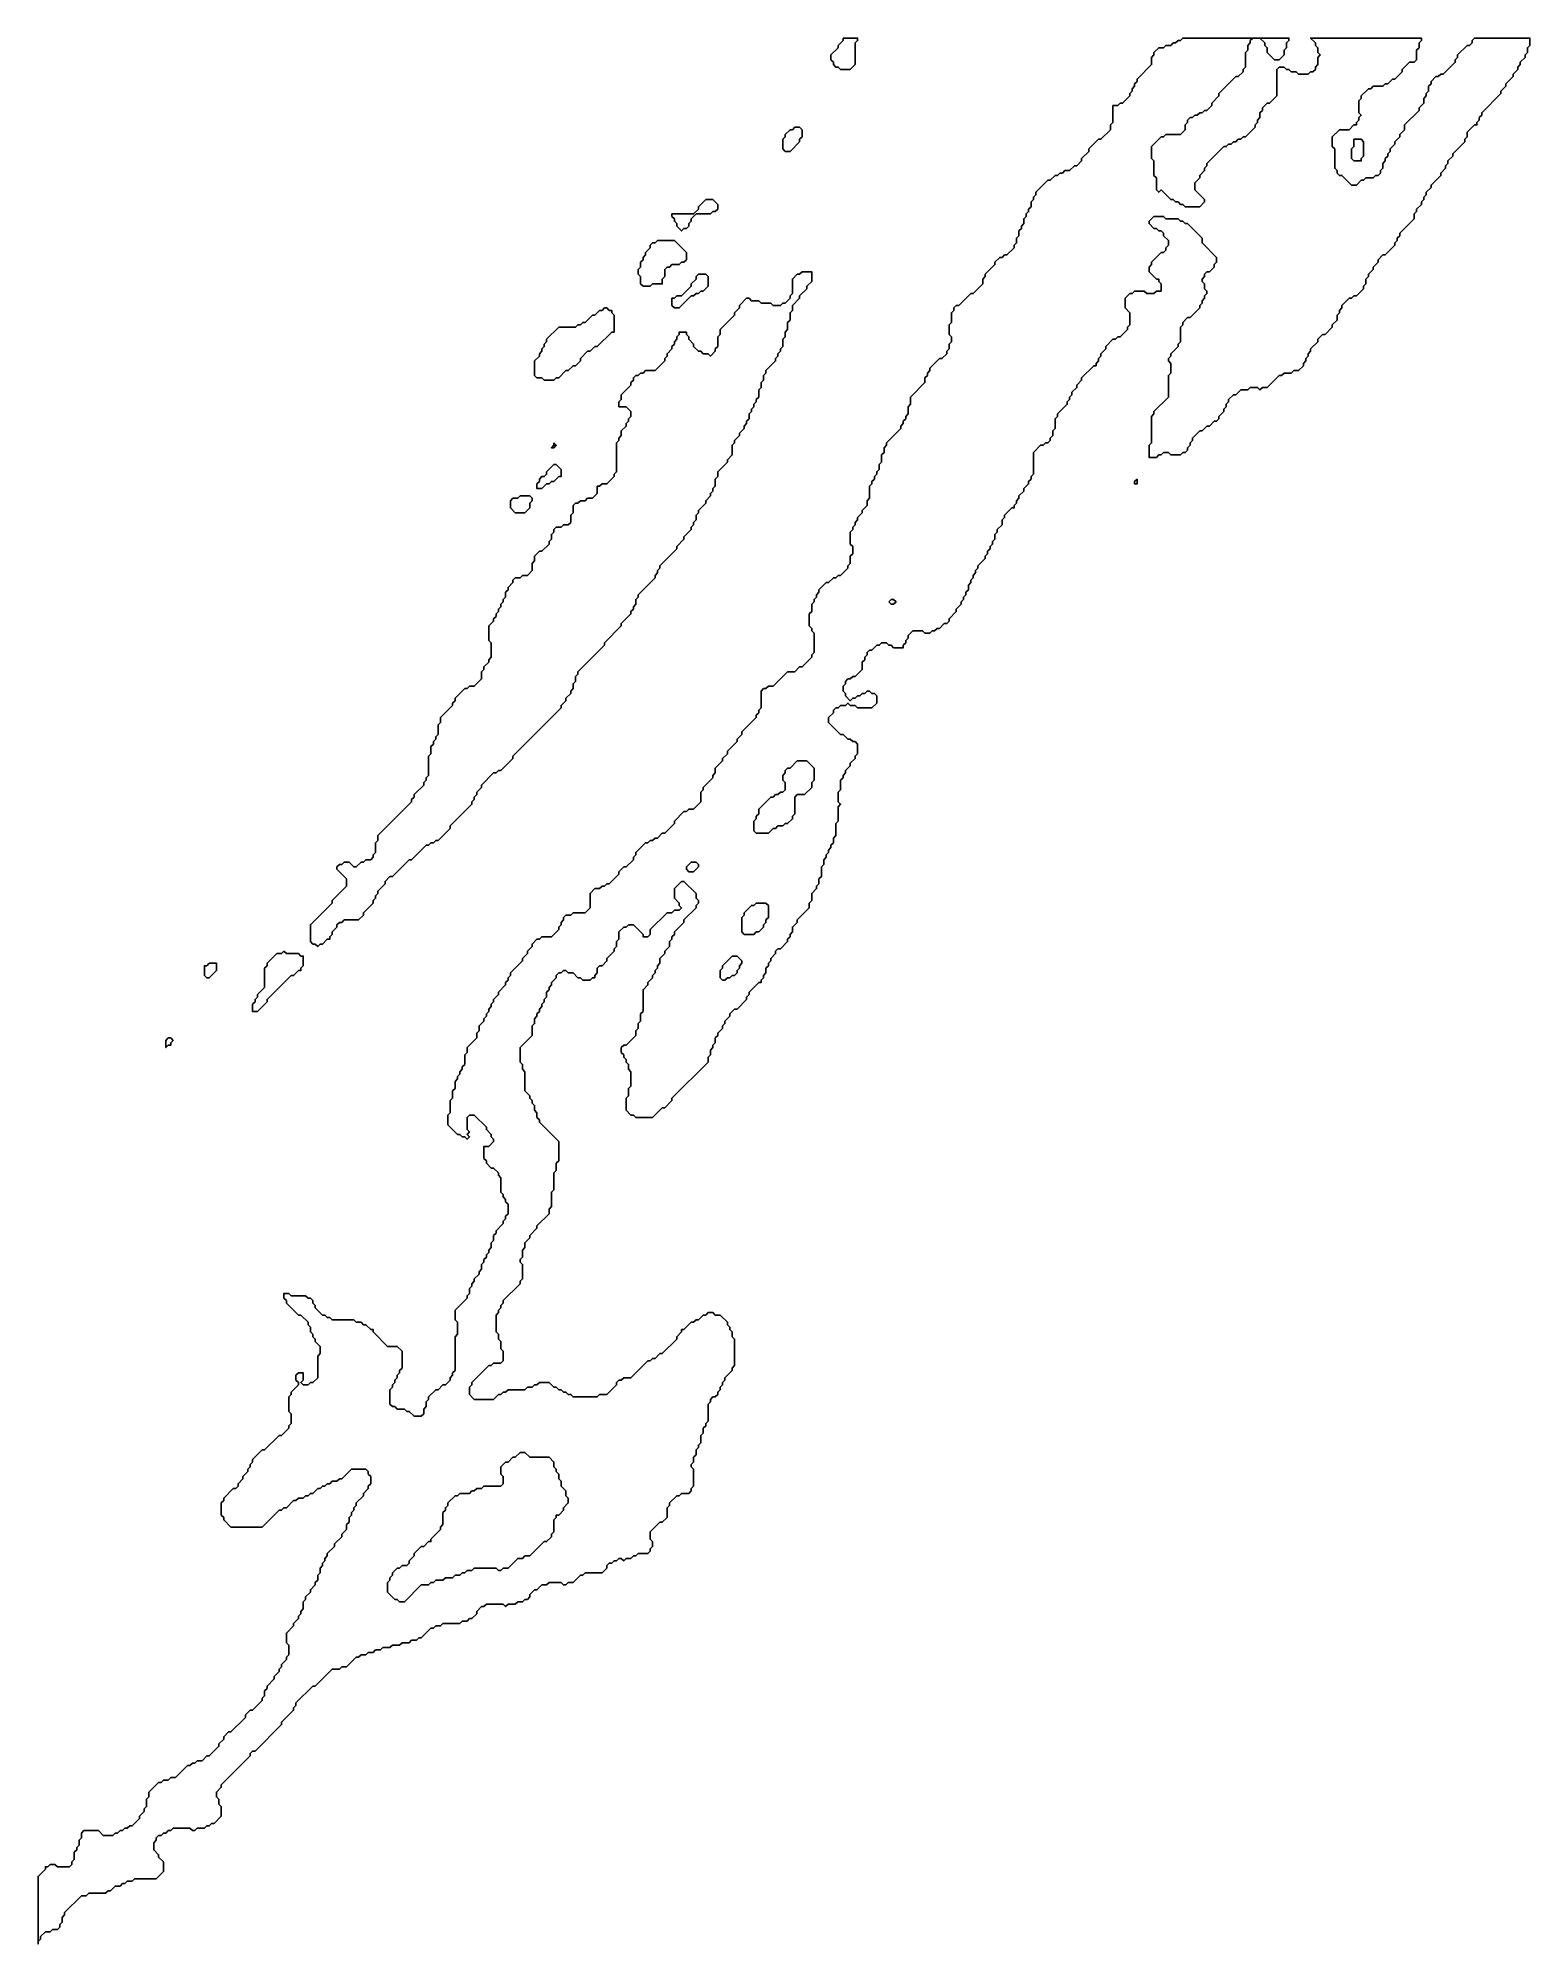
# Model space of a CAD drawing. Header units: millimetres. Extents: x 0 to 310, y 104 to 500.
import ezdxf

# ---------------------------------------------------------------- set-up
doc = ezdxf.new("R2010")
doc.units = ezdxf.units.MM

msp = doc.modelspace()

# ---------------------------------------------------------------- linework, layer by layer
for points in [[(237.5, 500), (237, 499.5), (236.5, 499.5), (236, 499), (235.5, 499), (235, 498.5), (234, 498.5), (233.5, 498), (232.5, 498), (231.5, 497), (231.5, 496.5), (231, 496), (231, 494.5), (228, 491.5), (228, 491), (227.5, 490.5), (227.5, 490), (227, 489.5), (227, 489), (226.5, 488.5), (226.5, 488), (225, 486.5), (224.5, 486.5), (224, 486), (223, 486), (223, 482.5), (222.5, 482), (222.5, 481), (220.5, 479), (220, 479), (218, 477), (218, 476.5), (216.5, 475), (216.5, 474.5), (215.5, 473.5), (215, 473.5), (214, 472.5), (213, 472.5), (212.5, 472), (212, 472), (211.5, 471.5), (211, 471.5), (210, 470.5), (209.5, 470.5), (207, 468), (207, 467.5), (206.5, 467), (206.5, 466.5), (206, 466), (206, 465), (205.5, 464.5), (205.5, 464), (205, 463.5), (205, 463), (204.5, 462.5), (204.5, 461.5), (204, 461), (204, 460.5), (203.5, 460), (203.5, 459), (203, 458.5), (203, 457.5), (202.5, 457), (202.5, 456.5), (201, 455), (200.5, 455), (200, 454.5), (199.5, 454.5), (198.5, 453.5), (198.5, 453), (196.5, 451), (196.5, 450.5), (196, 450), (196, 449), (194, 447), (193.5, 447), (191, 444.5), (190.5, 444.5), (190, 444), (190, 443.5), (189.5, 443), (189.5, 441), (189, 440.5), (189, 438.5), (189.5, 438), (189.5, 437), (189, 436.5), (189, 435.5), (188.5, 435), (188.5, 434.5), (187.5, 433.5), (187, 433.5), (185, 431.5), (185, 431), (184.5, 430.5), (184.5, 430), (184, 429.5), (184, 428.5), (181, 425.5), (181, 424), (180.5, 423.5), (180.5, 422), (180, 421.5), (180, 421), (179.5, 420.5), (179.5, 420), (179, 419.5), (179, 419), (176, 416), (176, 415.5), (175.5, 415), (175.5, 414), (175, 413.5), (175, 412), (174.5, 411.5), (174.5, 410.5), (174, 410), (174, 409.5), (173.5, 409), (173.5, 408.5), (173, 408), (173, 407.5), (172.5, 407), (172.5, 404.5), (172, 404), (172, 403), (171, 402), (171, 401.5), (170, 400.5), (170, 400), (169.5, 399.5), (169.5, 399), (169, 398.5), (169, 398), (168.5, 397.5), (168.5, 395), (169, 394.5), (169, 393), (168.5, 392.5), (168.5, 391), (168, 390.5), (168, 390), (166.5, 388.5), (166, 388.5), (165.5, 388), (165, 388), (164, 387), (163.5, 387), (162, 385.5), (162, 385), (161.5, 384.5), (161.5, 384), (161, 383.5), (161, 383), (160.5, 382.5), (160.5, 381), (160, 380.5), (160, 378), (160.5, 377.5), (160.5, 377), (161, 376.5), (161, 372.5), (160.5, 372), (160.5, 371.5), (158.5, 369.5), (158, 369.5), (157, 368.5), (155.5, 368.5), (152.5, 365.5), (151.5, 365.5), (151, 365), (150.5, 365), (150, 364.5), (150, 361), (149.5, 360.5), (149.5, 360), (149, 359.5), (149, 359), (146, 356), (146, 355.5), (145, 354.5), (145, 354), (143, 352), (143, 351.5), (142, 350.5), (142, 350), (140.5, 348.5), (140.5, 347.5), (140, 347), (140, 346.5), (138, 344.5), (138, 344), (137.5, 343.5), (137.5, 341.5), (136, 340), (135, 340), (134.5, 339.5), (134, 339.5), (132, 337.5), (132, 337), (130, 335), (129.5, 335), (128.5, 334), (128, 334), (127.5, 333.5), (127, 333.5), (126.5, 333), (126, 333), (124, 331), (124, 330.5), (123.5, 330), (123.5, 329.5), (122, 328), (121.5, 328), (120.5, 327), (120.5, 326.5), (118.5, 324.5), (118, 324.5), (117.5, 324), (117, 324), (116.5, 323.5), (115.5, 323.5), (114.5, 322.5), (114.5, 319.5), (113.5, 318.5), (111, 318.5), (110.5, 318), (109.5, 318), (109, 317.5), (109, 317), (108.5, 316.5), (108.5, 316), (108, 315.5), (108, 315), (106.5, 313.5), (104.5, 313.5), (104, 313), (103.5, 313), (102.5, 312), (102.5, 311.5), (101.5, 310.5), (101.5, 310), (100.5, 309), (100.5, 308.5), (98, 306), (98, 305.5), (97.5, 305), (97.5, 304.5), (97, 304), (97, 303.5), (95.5, 302), (95.5, 301.5), (94.5, 300.5), (94.5, 300), (94, 299.5), (94, 299), (93.5, 298.5), (93.5, 298), (93, 297.5), (93, 297), (92.5, 296.5), (92.5, 296), (91.5, 295), (91.5, 294), (91, 293.5), (91, 292.5), (89, 290.5), (89, 289.5), (88.5, 289), (88.5, 287), (88, 286.5), (88, 286), (87.5, 285.5), (87.5, 285), (87, 284.5), (87, 284), (86.5, 283.5), (86.5, 282), (86, 281.5), (86, 280), (85.5, 279.5), (85.5, 277), (85, 276.5), (85, 274.5), (87, 272.5), (87.5, 272.5), (88, 272), (88.5, 272), (89, 271.5), (89.5, 272), (89, 272.5), (89.5, 273), (89, 273.5), (89, 276), (89.5, 276.5), (90.5, 276.5), (93, 274), (93, 273.5), (94, 272.5), (94, 272), (94.5, 271.5), (94.5, 271), (93.5, 270), (92.5, 270), (92.5, 267.5), (93, 267), (93, 266.5), (94, 265.5), (94.5, 265.5), (95.5, 264.5), (95.5, 264), (96, 263.5), (96, 260.5), (96.5, 260), (96.5, 259.5), (97, 259), (97, 258.5), (97.5, 258), (97.5, 256), (97, 255.5), (97, 255), (96.5, 254.5), (96.5, 254), (95, 252.5), (95, 252), (94.5, 251.5), (94.5, 250.5), (94, 250), (94, 249), (93.5, 248.5), (93.5, 248), (93, 247.5), (93, 247), (92.5, 246.5), (92.5, 246), (92, 245.5), (92, 244.5), (91.5, 244), (91.5, 243.5), (90.5, 242.5), (90.5, 242), (90, 241.5), (90, 241), (89.5, 240.5), (89.5, 239.5), (89, 239), (89, 238.5), (86.5, 236), (86.5, 234), (87, 233.5), (87, 231), (86.5, 230.5), (86.5, 223.5), (86, 223), (86, 222.5), (85.5, 222), (85.5, 221.5), (84.5, 220.5), (84, 220.5), (83, 219.5), (82.5, 219.5), (81, 218), (81, 217.5), (80.5, 217), (80.5, 216), (80, 215.5), (80, 214.5), (79.5, 214), (78, 214), (77, 215), (76.5, 215), (76, 215.5), (74.5, 215.5), (74, 216), (73.5, 216), (73, 216.5), (73, 219.5), (73.5, 220), (73.5, 220.5), (74, 221), (74, 221.5), (74.5, 222), (74.5, 222.5), (75, 223), (75, 223.5), (75.5, 224), (75.5, 227.5), (74.5, 228.5), (72.5, 228.5), (69.5, 231.5), (69.5, 232), (69, 232), (68, 233), (67.5, 233), (67, 233.5), (66, 233.5), (65.5, 234), (61, 234), (60.5, 234.5), (60, 234.5), (59.5, 235), (59, 235), (57.5, 236.5), (57.5, 237), (57, 237.5), (57, 238), (56.5, 238.5), (56, 238.5), (55.5, 239), (52.5, 239), (52, 239.5), (51, 239.5), (51, 238.5), (51.5, 238), (51.5, 237.5), (54, 235), (54.5, 235), (56, 233.5), (56, 233), (56.5, 232.5), (56.5, 231.5), (57, 231), (57, 230.5), (57.5, 230), (57.5, 229.5), (58.5, 228.5), (58.5, 227), (58, 226.5), (58, 222), (57, 221), (56.5, 221), (56, 220.5), (55, 220.5), (54.5, 221), (55, 221.5), (55, 223), (54, 223), (53.5, 222.5), (53.5, 221.5), (54, 221), (54, 220.5), (52.5, 219), (52.5, 218.5), (52, 218), (52, 215), (52.5, 214.5), (52.5, 212.5), (52, 212), (52, 211.5), (50.5, 210), (50, 210), (47, 207), (46.5, 207), (44.5, 205), (44.5, 204.5), (44, 204), (44, 203.5), (43.5, 203), (43.5, 202.5), (42.5, 201.5), (42.5, 201), (41.5, 200), (41.5, 199.5), (41, 199), (40.5, 199), (38.5, 197), (38.5, 196.5), (38, 196), (38, 193.5), (38.5, 193), (38.5, 192.5), (40, 191), (46.5, 191), (50, 194.5), (50.5, 194.5), (51, 195), (51.5, 195), (53, 196.5), (53.5, 196.5), (54, 197), (55, 197), (55.5, 197.5), (56, 197.5), (56.5, 198), (57, 198), (58, 199), (58.5, 199), (59, 199.5), (59.5, 199.5), (60, 200), (60.5, 200), (61, 200.5), (62, 200.5), (62.5, 201), (63, 201), (65, 203), (68, 203), (68.5, 202.5), (68.5, 202), (69, 201.5), (69, 200), (68.5, 199.5), (68.5, 199), (67.5, 198), (67.5, 197.5), (66, 196), (66, 195.5), (65.5, 195), (65.5, 194.5), (65, 194), (65, 193.5), (64.5, 193), (64.5, 192), (64, 191.5), (64, 190.5), (63, 189.5), (63, 189), (61.5, 187.5), (61.5, 187), (60, 185.5), (60, 185), (59.5, 184.5), (59.5, 184), (59, 183.5), (59, 183), (58.5, 182.5), (58.5, 181.5), (58, 181), (58, 180), (57.5, 179.5), (57.5, 179), (56.5, 178), (56.5, 177.5), (55.5, 176.5), (55.5, 176), (55, 175.5), (55, 174), (54.5, 173.5), (54.5, 173), (54, 172.5), (54, 172), (53, 171), (53, 170.5), (51.5, 169), (51.5, 167), (52, 166.5), (52, 164.5), (51.5, 164), (51.5, 163.5), (50.5, 162.5), (50.5, 162), (50, 161.5), (50, 161), (49, 160), (49, 159.5), (47.5, 158), (47.5, 157.5), (47, 157), (47, 156), (46.5, 155.5), (46.5, 155), (44.5, 153), (44, 153), (43, 152), (43, 151.5), (40, 148.5), (39.5, 148.5), (38.5, 147.5), (38.5, 147), (37.5, 146), (37.5, 145.5), (35.5, 143.5), (35, 143.5), (34, 142.5), (33, 142.5), (32.5, 142), (32, 142), (31.5, 141.5), (31, 141.5), (28.5, 139), (27.5, 139), (27, 138.5), (26, 138.5), (25.5, 138), (25, 138), (23, 136), (23, 135), (22.5, 134.5), (22.5, 133), (22, 132.5), (22, 132), (21, 131), (21, 130.5), (19.5, 129), (19, 129), (18.5, 128.5), (18, 128.5), (17.5, 128), (17, 128), (16.5, 127.5), (16, 127.5), (15.5, 127), (13.5, 127), (12.5, 128), (9.5, 128), (9, 127.5), (9, 126.5), (8.5, 126), (8.5, 125), (8, 124.5), (8, 124), (7.5, 123.5), (7.5, 122), (7, 121.5), (7, 121), (6.5, 120.5), (4, 120.5), (3.5, 121), (2.5, 121), (2, 120.5), (1.5, 120.5), (1.5, 120), (0, 118.5), (0, 104.5), (0, 105), (0.5, 105.5), (0.5, 106), (1.5, 107), (2.5, 107), (3, 107.5), (4, 107.5), (4.5, 108), (4.5, 108.5), (5, 109), (5, 110), (5.5, 110.5), (5.5, 111), (9, 114.5), (10, 114.5), (10.5, 115), (14, 115), (14.5, 115.5), (15, 115.5), (16, 116.5), (17, 116.5), (17.5, 117), (18, 117), (18.5, 117.5), (19.5, 117.5), (20, 118), (24.5, 118), (26, 119.5), (26, 121.5), (25, 122.5), (25, 123), (24, 124), (24, 125.5), (24.5, 126), (24.5, 126.5), (25, 127), (25.5, 127), (26, 127.5), (26.5, 127.5), (27, 128), (27.5, 128), (28, 128.5), (31.5, 128.5), (32, 128), (32.5, 128), (33, 128.5), (34.5, 128.5), (35, 129), (35.5, 129), (36, 129.5), (36.5, 129.5), (38, 131), (38, 133), (37.5, 133.5), (37.5, 134.5), (37, 135), (37, 136), (38, 137), (38, 137.5), (44, 143.5), (44, 144), (44.5, 144.5), (45, 144.5), (50.5, 150), (50.5, 150.5), (53, 153), (53, 153.5), (53.5, 154), (53.5, 154.5), (57, 158), (57.5, 158), (61, 161.5), (62.5, 161.5), (63, 162), (64, 162), (66, 164), (66.5, 164), (67, 164.5), (68, 164.5), (68.5, 165), (69.5, 165), (70, 165.5), (71, 165.5), (71.5, 166), (73, 166), (73.5, 166.5), (75, 166.5), (75.5, 167), (77, 167), (77.5, 167.5), (78.5, 167.5), (79, 168), (79.5, 168), (81.5, 170), (82, 170), (82.5, 170.5), (83.5, 170.5), (84, 171), (87.5, 171), (88, 171.5), (89, 171.5), (89.5, 172), (90, 172), (91, 173), (91, 173.5), (92, 174.5), (92.5, 174.5), (93, 175), (96.5, 175), (97, 174.5), (97.5, 175), (99, 175), (99.5, 175.5), (100.5, 175.5), (101, 176), (101.5, 176), (102, 176.5), (102, 177), (103, 178), (103.5, 178), (104.5, 179), (105.5, 179), (106, 179.5), (108.5, 179.5), (109, 179), (109.5, 179), (110, 179.5), (111, 179.5), (112.5, 181), (113, 181), (113.5, 181.5), (117, 181.5), (118, 182.5), (118, 183), (118.5, 183.5), (119, 183.5), (119.5, 184), (120, 184), (120.5, 184.5), (121, 184.5), (121.5, 184), (122, 184.5), (123, 184.5), (123.5, 185), (124, 185), (124.5, 185.5), (126.5, 185.5), (127, 186), (127, 186.5), (127.5, 187), (127.5, 188), (127, 188.5), (127, 190), (129, 192), (129.5, 192), (130.5, 193), (130.5, 195), (131, 195.5), (131, 196), (132.5, 197.5), (133, 197.5), (133.5, 198), (135, 198), (135.5, 198.5), (135.5, 199), (136, 199.5), (136, 203), (135.5, 203.5), (135.5, 204), (136, 204.5), (136, 205.5), (136.5, 206), (136.5, 207), (137, 207.5), (137, 208), (137.5, 208.5), (137.5, 210), (138, 210.5), (138, 211.5), (138.5, 212), (138.5, 212.5), (139, 213), (139, 216.5), (139.5, 217), (139.5, 217.5), (140, 218), (140.5, 218), (141, 218.5), (141, 219), (141.5, 219.5), (141.5, 220), (142, 220.5), (142, 221), (142.5, 221.5), (142.5, 222), (144, 223.5), (144, 224), (144.5, 224.5), (144.5, 230), (144, 230.5), (144, 231.5), (143.5, 232), (143.5, 232.5), (143, 233), (143, 233.5), (141.5, 235), (140.5, 235), (140, 235.5), (139, 235.5), (138.5, 235), (138, 235), (137, 234), (136.5, 234), (136, 233.5), (135.5, 233.5), (134, 232), (133.5, 232), (133.5, 231.5), (132.5, 230.5), (132.5, 230), (129.5, 227), (129, 227), (128, 226), (127.5, 226), (127, 225.5), (126.5, 225.5), (123, 222), (121.5, 222), (121, 221.5), (120.5, 221.5), (120, 221), (120, 220.5), (118, 218.5), (116.5, 218.5), (116, 218), (111, 218), (110.5, 218.5), (110, 218.5), (109.5, 219), (109, 219), (108.5, 219.5), (108, 219.5), (107.5, 220), (107, 220), (106, 221), (104, 221), (103.5, 220.5), (103, 220.5), (102.5, 220), (101.5, 220), (101, 219.5), (97.5, 219.5), (97, 219), (96.5, 219), (96, 218.5), (95.5, 218.5), (94.5, 217.5), (90.5, 217.5), (89.5, 218.5), (89.5, 220), (90, 220.5), (90, 221), (93.5, 224.5), (94, 224.5), (94.5, 225), (96, 225), (96.5, 225.5), (96.5, 227.5), (96, 228), (96, 229.5), (95.5, 230), (95.5, 231), (95, 231.5), (95, 235), (95.5, 235.5), (95.5, 236), (96, 236.5), (96, 237), (96.5, 237.5), (96.5, 238), (100, 241.5), (100, 242), (100.5, 242.5), (100.5, 245.5), (100, 246), (100, 246.5), (100.5, 247), (100.5, 248.5), (101, 249), (101, 250), (102, 251), (102, 251.5), (103.5, 253), (103.5, 253.5), (106, 256), (106, 257), (106.5, 257.5), (106.5, 260.5), (107, 261), (107, 264.5), (107.5, 265), (107.5, 266.5), (108, 267), (108, 271), (104, 275), (104, 275.5), (103.5, 276), (103.5, 277), (103, 277.5), (103, 278.5), (102.5, 279), (102.5, 279.5), (102, 280), (102, 280.5), (101, 281.5), (101, 285.5), (100.5, 286), (100.5, 287), (100, 287.5), (100, 290.5), (102.5, 293), (102.5, 295), (103, 295.5), (103, 296.5), (103.5, 297), (103.5, 297.5), (104, 298), (104, 298.5), (104.5, 299), (104.5, 299.5), (105, 300), (105, 300.5), (105.5, 301), (105.5, 302), (106, 302.5), (106, 303), (106.5, 303.5), (106.5, 304), (107.5, 305), (107.5, 305.5), (108, 306), (108.5, 306), (109, 306.5), (109.5, 306.5), (110, 306), (111, 306), (112, 305), (112.5, 305), (113, 304.5), (114.5, 304.5), (115, 305), (115.5, 305), (115.5, 305.5), (116, 306), (116, 307), (116.5, 307.5), (117, 307.5), (118, 308.5), (118, 309), (119.5, 310.5), (119.5, 311), (120, 311.5), (120, 312.5), (120.5, 313), (120.5, 314.5), (121.5, 315.5), (122, 315.5), (122.5, 316), (123.5, 316), (125.5, 314), (125.5, 313.5), (126.5, 313.5), (127, 314), (127, 315), (130.5, 318.5), (131.5, 318.5), (132, 319), (133, 319), (133.5, 319.5), (133, 320), (133, 320.5), (132, 321.5), (132, 323.5), (133.5, 325), (134, 325), (136.5, 322.5), (136.5, 321.5), (137, 321), (137, 320.5), (136.5, 320), (136.5, 319.5), (134, 317), (134, 316.5), (132, 314.5), (132, 314), (131.5, 313.5), (131.5, 313), (131, 312.5), (131, 311.5), (130, 310.5), (130, 310), (129, 309), (129, 308), (128.5, 307.5), (128.5, 307), (128, 306.5), (128, 306), (127.5, 305.5), (127.5, 305), (126.5, 304), (126.5, 303.5), (125.5, 302.5), (125.5, 298), (125, 297.5), (125, 296), (124.5, 295.5), (124.5, 294.5), (124, 294), (124, 293), (122, 291), (121.5, 291), (121, 290.5), (121, 289.5), (121.5, 289), (121.5, 288.5), (122, 288), (122, 287.5), (122.5, 287), (122.5, 286), (123, 285.5), (123, 282.5), (122.5, 282), (122.5, 280.5), (122, 280), (122, 277.5), (123, 276.5), (123.5, 276.5), (124, 276), (127.5, 276), (129.5, 278), (130, 278), (131.5, 279.5), (131.5, 280), (139, 287.5), (139, 288.5), (139.5, 289), (139.5, 290), (140, 290.5), (140, 291), (140.5, 291.5), (140.5, 292.5), (141, 293), (141, 293.5), (142, 294.5), (142, 295), (142.5, 295.5), (142.5, 296), (143.5, 297), (143.5, 297.5), (144.5, 298.5), (145, 298.5), (147, 300.5), (147, 301), (147.5, 301.5), (147.5, 302), (149.5, 304), (150, 304), (150, 304.5), (150.5, 305), (150.5, 305.5), (151, 306), (151, 307), (151.5, 307.5), (151.5, 308), (152, 308.5), (152, 309), (153, 310), (153, 310.5), (153.5, 311), (154, 311), (155.5, 312.5), (155.5, 313), (156, 313.5), (156, 314), (156.5, 314.5), (156.5, 315.5), (157.5, 316.5), (157.5, 317), (160, 319.5), (160, 320.5), (160.5, 321), (160.5, 322.5), (161.5, 323.5), (161.5, 324), (162, 324.5), (162, 325.5), (162.5, 326), (162.5, 328), (163, 328.5), (163, 329.5), (163.5, 330), (163.5, 330.5), (164, 331), (164, 331.5), (164.5, 332), (164.5, 332.5), (165, 333), (165, 334), (165.5, 334.5), (165.5, 337), (166, 337.5), (166, 340.5), (166.5, 341), (166, 341.5), (166, 343.5), (166.5, 344), (166.5, 346), (167, 346.5), (167, 347), (167.5, 347.5), (167.5, 348), (168.5, 349), (168.5, 349.5), (169.5, 350.5), (169.5, 351), (170, 351.5), (170, 353.5), (169.5, 354), (169, 354), (168.5, 354.5), (168, 354.5), (167, 355.5), (166.5, 355.5), (164, 358), (164, 359), (165, 360), (165, 360.5), (165.5, 361), (166, 361), (166.5, 361.5), (167.5, 361.5), (168, 362), (168.5, 361.5), (169.5, 361.5), (170, 361), (173, 361), (174, 362), (174, 363.5), (173.5, 364), (173, 364), (172.5, 364.5), (172, 364.5), (171.5, 364), (171, 364), (170.5, 363.5), (170, 363.5), (169.5, 363), (169, 363), (168.5, 362.5), (167.5, 363.5), (167.5, 364), (167, 364.5), (167, 365.5), (167.5, 366), (167.5, 366.5), (168, 367), (168.5, 367), (169, 367.5), (169.5, 367.5), (171, 369), (171, 370.5), (171.5, 371), (171.5, 371.5), (172, 372), (172, 372.5), (172.5, 373), (173, 373), (174, 374), (174.5, 374), (175, 374.5), (176, 374.5), (176.5, 374), (177, 374), (177.5, 373.5), (179.5, 373.5), (179.5, 374), (180, 374.5), (180, 375), (180.5, 375.5), (180.5, 376), (181.5, 377), (183.5, 377), (184, 376.5), (185, 376.5), (185.5, 377), (186, 377), (186.5, 377.5), (187, 377.5), (188, 378.5), (188.5, 378.5), (189, 379), (189, 379.5), (190.5, 381), (190.5, 381.5), (191.5, 382.5), (191.5, 383), (192, 383.5), (192, 384), (192.5, 384.5), (192.5, 385), (193, 385.5), (193, 386.5), (193.5, 387), (193.5, 387.5), (194, 388), (194, 388.5), (194.5, 389), (194.5, 389.5), (195, 390), (195, 390.5), (196.5, 392), (196.5, 392.5), (197, 393), (197, 393.5), (197.5, 394), (197.5, 394.5), (198, 395), (198, 395.5), (198.5, 396), (198.5, 397), (199, 397.5), (199, 398), (200, 399), (200, 400), (200.5, 400.5), (200.5, 401), (202, 402.5), (202.5, 402.5), (202.5, 403), (203, 403.5), (203, 404), (203.5, 404.5), (203.5, 405), (204.5, 406), (204.5, 406.5), (205.5, 407.5), (205.5, 408), (206, 408.5), (206, 409), (206.5, 409.5), (206.5, 414), (208, 415.5), (208.5, 415.5), (209, 416), (209.5, 416), (210, 416.5), (210, 417), (210.5, 417.5), (210.5, 418.5), (211, 419), (211, 421), (211.5, 421.5), (211.5, 422), (213.5, 424), (213.5, 424.5), (214, 425), (214, 425.5), (214.5, 426), (214.5, 426.5), (215.5, 427.5), (215.5, 428), (216.5, 429), (216.5, 429.5), (219, 432), (219.5, 432), (219.5, 432.5), (220, 433), (220, 433.5), (220.5, 434), (220.5, 434.5), (221.5, 435.5), (221.5, 436), (223, 437.5), (223.5, 437.5), (224, 438), (224.5, 438), (226, 439.5), (226, 440), (226.5, 440.5), (226.5, 443), (225.5, 444), (225.5, 446), (226.5, 447), (227, 447), (227.5, 447.5), (229.5, 447.5), (230, 447), (231.5, 447), (232, 447.5), (233, 447.5), (233, 449), (232.5, 449.5), (232.5, 450), (232, 450), (230.5, 451.5), (230.5, 452.5), (231, 453), (231, 453.5), (233, 455.5), (233.5, 455.5), (234, 456), (234, 456.5), (234.5, 457), (234.5, 458), (233.5, 459), (233.5, 459.5), (233, 460), (232.5, 460), (232, 460.5), (231.5, 460.5), (230.5, 461.5), (230.5, 462), (231.5, 463), (233.5, 463), (234, 462.5), (236.5, 462.5), (237, 462), (237.5, 462), (238, 461.5), (238.5, 461.5), (241.5, 458.5), (241.5, 457.5), (244.5, 454.5), (244.5, 453.5), (244, 453), (244, 452.5), (243, 451.5), (242.5, 451.5), (242, 451), (242, 450.5), (241.5, 450), (241.5, 449.5), (242, 449), (242, 448), (242.5, 447.5), (242.5, 447), (242, 446.5), (242, 446), (241.5, 445.5), (241.5, 445), (241, 444.5), (241, 444), (239, 442), (238.5, 442), (237.5, 441), (237.5, 440.5), (237, 440), (237, 437), (236.5, 436.5), (236.5, 436), (235, 434.5), (235, 434), (234.5, 433.5), (234.5, 433), (235, 432.5), (235, 430.5), (234.5, 430), (234.5, 425.5), (231.5, 422.5), (231.5, 422), (231, 421.5), (231, 416), (230.5, 415.5), (230.5, 413), (232, 413), (232.5, 413.5), (233, 413.5), (233.5, 414), (234.5, 414), (235, 413.5), (237, 413.5), (237.5, 414), (238, 414), (238.5, 414.5), (238.5, 415), (239, 415.5), (239, 416), (239.5, 416.5), (239.5, 417), (241, 418.5), (241.5, 418.5), (242.5, 419.5), (243, 419.5), (244, 420.5), (244.5, 420.5), (245, 421), (245, 421.5), (246, 422.5), (246, 423), (246.5, 423.5), (246.5, 424), (247, 424.5), (247, 425), (248, 426), (248.5, 426), (249.5, 427), (251, 427), (251.5, 427.5), (253, 427.5), (253.5, 427), (254, 427.5), (255, 427.5), (257.5, 430), (258, 430), (258.5, 430.5), (260, 430.5), (260.5, 431), (261.5, 431), (262.5, 432), (262.5, 432.5), (263, 433), (263, 433.5), (263.5, 434), (263.5, 434.5), (264, 435), (264, 435.5), (265.5, 437), (265.5, 437.5), (266.5, 438.5), (267, 438.5), (268.5, 440), (268.5, 440.5), (269.5, 441.5), (269.5, 442.5), (270, 443), (270, 443.5), (270.5, 444), (270.5, 444.5), (272, 446), (272.5, 446), (273, 446.5), (273.5, 446.5), (275, 448), (275, 448.5), (275.5, 449), (275.5, 450), (276, 450.5), (276, 451), (277, 452), (277, 452.5), (278, 453.5), (278, 454), (279, 455), (279.5, 455), (281.5, 457), (281.5, 457.5), (282, 458), (282, 458.5), (282.5, 459), (282.5, 459.5), (285.5, 462.5), (285.5, 463.5), (286, 464), (286, 464.5), (287, 465.5), (287, 466), (287.5, 466.5), (287.5, 467), (288, 467.5), (288, 468), (289, 469), (289, 469.5), (291, 471.5), (291, 472), (292, 473), (292, 473.5), (292.5, 474), (292.5, 474.5), (293.5, 475.5), (293.5, 476), (296, 478.5), (296, 479), (296.5, 479.5), (296.5, 480.5), (298, 482), (298.5, 482), (298.5, 482.5), (299, 483), (299, 483.5), (299.5, 484), (299.5, 484.5), (303.5, 488.5), (303.5, 489), (304.5, 490), (304.5, 490.5), (306, 492), (306, 492.5), (307, 493.5), (307, 494), (307.5, 494.5), (307.5, 495), (308.5, 496), (308.5, 496.5), (309, 497), (309, 498), (309.5, 498.5), (309.5, 500), (298, 500), (297.5, 499.5), (297.5, 499), (297, 498.5), (296.5, 498.5), (294.5, 496.5), (294.5, 496), (294, 495.5), (294, 495), (291.5, 492.5), (291, 492.5), (290.5, 492), (290, 492), (289, 491), (289, 490.5), (288.5, 490), (288.5, 489), (288, 488.5), (288, 488), (287.5, 487.5), (287.5, 486.5), (286.5, 485.5), (286.5, 485), (283.5, 482), (283.5, 481), (282.5, 480), (282.5, 479.5), (281.5, 478.5), (281.5, 478), (280.5, 477), (280.5, 476.5), (280, 476), (280, 475.5), (279.5, 475), (279.5, 474.5), (279, 474), (279, 473), (278.5, 472.5), (278.5, 472), (278, 471.5), (277.5, 471.5), (277, 471), (275.5, 471), (275, 470.5), (274.5, 470.5), (273.5, 469.5), (272.5, 469.5), (270.5, 471.5), (270, 471.5), (269.5, 472), (269.5, 472.5), (269, 473), (269, 477), (268.5, 477.5), (268.5, 479.5), (270, 481), (272, 481), (273, 482), (273.5, 482), (273.5, 482.5), (274, 483), (274, 483.5), (274.5, 484), (274, 484.5), (274, 487), (274.5, 487.5), (274.5, 488), (276, 489.5), (276.5, 489.5), (277, 490), (279, 490), (279.5, 490.5), (280, 490.5), (281, 491.5), (281.5, 491.5), (283, 493), (283, 493.5), (284.5, 495), (285.5, 495), (286, 495.5), (286, 497.5), (286.5, 498), (286.5, 499), (287, 499.5), (287, 500), (264, 500), (265, 499), (265, 498.5), (265.5, 498), (265.5, 497), (266, 496.5), (265.5, 496), (265.5, 494.5), (265, 494), (265, 493.5), (264.5, 493), (264, 493), (263.5, 492.5), (261.5, 492.5), (261, 493), (260, 493), (259.5, 493.5), (259, 493.5), (258.5, 494), (257.5, 494), (257, 493.5), (257, 488), (255.5, 486.5), (255, 486.5), (254, 485.5), (254, 485), (253.5, 484.5), (253.5, 483.5), (253, 483), (253, 482.5), (252.5, 482), (252.5, 481.5), (250.5, 479.5), (250, 479.5), (249.5, 479), (249, 479), (248.5, 478.5), (248, 478.5), (247.5, 478), (247, 478), (246.5, 477.5), (246, 477.5), (242.5, 474), (242.5, 473.5), (242, 473), (242, 472.5), (241, 471.5), (241, 471), (240, 470), (240, 468.5), (242, 466.5), (242, 466), (241, 465), (238, 465), (237.5, 465.5), (237, 465.5), (236.5, 466), (236, 466), (235.5, 466.5), (235, 466.5), (233, 468.5), (232.5, 468), (232, 468.5), (232, 471), (231.5, 471.5), (231.5, 474.5), (231, 475), (231, 477.5), (233, 479.5), (233.5, 479.5), (234, 480), (237, 480), (238, 481), (238, 482), (238.5, 482.5), (238.5, 483), (239, 483.5), (239.5, 483.5), (240, 484), (240.5, 484), (241, 484.5), (241.5, 484.5), (242, 485), (242.5, 485), (243.5, 486), (243.5, 486.5), (245, 488), (245, 488.5), (248.5, 492), (249, 492), (250, 493), (250, 493.5), (250.5, 494), (250.5, 497), (251, 497.5), (251, 498.5), (251.5, 499), (251.5, 499.5), (252, 500), (253.5, 500), (254.5, 499), (254.5, 498.5), (255, 498), (255, 497), (256.5, 495.5), (257.5, 495.5), (258.5, 496.5), (258.5, 497.5), (259, 498), (259, 499), (259.5, 499.5), (259.5, 500)], [(167, 500), (167, 499.5), (166, 498.5), (166, 498), (164.5, 496.5), (164.5, 495.5), (165, 495), (165, 494.5), (165.5, 494), (166, 494), (166.5, 493.5), (168.5, 493.5), (169.5, 494.5), (169.5, 499), (170, 499.5), (170, 500)], [(157, 481.5), (156.5, 481), (156, 481), (155, 480), (155, 479.5), (154.5, 479), (154.5, 477), (155, 476.5), (156, 476.5), (158, 478.5), (158, 479), (158.5, 479.5), (158.5, 481), (158, 481.5)], [(273, 479), (273, 477.5), (272.5, 477), (272.5, 475), (273, 474.5), (274.5, 474.5), (274.5, 475), (275, 475.5), (275, 478.5), (274.5, 479)], [(138.5, 466.5), (137, 465), (137, 464.5), (136, 463.5), (131.5, 463.5), (131.5, 463), (132, 462.5), (132, 462), (132.5, 461.5), (132.5, 461), (133.5, 460), (134, 460.5), (134.5, 460.5), (135, 461), (135, 461.5), (135.5, 462), (135.5, 462.5), (136.5, 463.5), (139.5, 463.5), (140, 464), (140.5, 464), (141, 464.5), (141, 465.5), (140, 466.5)], [(128.5, 458), (128, 457.5), (127.5, 457.5), (127, 457), (127, 456.5), (126, 455.5), (126, 455), (125.5, 454.5), (125.5, 454), (125, 453.5), (125, 452.5), (124.5, 452), (124.5, 451), (125, 450.5), (125, 449), (125.5, 448.5), (127, 448.5), (127.5, 449), (129.5, 449), (129.5, 450), (130, 450.5), (130, 452), (130.5, 452.5), (131, 452.5), (131.5, 453), (133, 453), (133.5, 453.5), (134, 453.5), (134.5, 454), (134.5, 455.5), (132, 458)], [(158.5, 451.5), (158, 451), (157.5, 451), (156.5, 450), (156.5, 447), (156, 446.5), (156, 446), (155, 445), (154.5, 445), (154, 444.5), (152.5, 444.5), (152, 445), (150, 445), (149.5, 445.5), (148, 445.5), (147.5, 446), (147, 446), (145.5, 444.5), (145.5, 444), (144.5, 443), (144.5, 442.5), (141.5, 439.5), (141.5, 438.5), (141, 438), (141, 436), (140.5, 435.5), (140.5, 435), (139.5, 434), (139, 434.5), (138, 434.5), (137.5, 435), (137, 435), (136, 436), (136, 436.5), (135, 437.5), (135, 438), (134.5, 438.5), (134.5, 439), (133, 439), (133, 438.5), (132.5, 438), (132.5, 437.5), (132, 437), (132, 436.5), (131.5, 436), (131.5, 435.5), (130.5, 434.5), (130.5, 434), (130, 433.5), (130, 433), (128, 431), (126, 431), (125.5, 430.5), (125, 430.5), (124.5, 430), (124, 430), (123.5, 429.5), (123.5, 429), (123, 428.5), (123, 428), (121, 426), (121, 425), (120.5, 424.5), (120.5, 423.5), (122, 423.5), (123, 422.5), (123, 421.5), (122.5, 421), (122.5, 420.5), (122, 420), (122, 419.5), (121, 418.5), (121, 417.5), (120.5, 417), (120.5, 416.5), (120, 416), (120, 410), (119.5, 409.5), (119.5, 409), (118, 407.5), (117, 407.5), (116.5, 407), (116, 407), (116, 405.5), (115, 404.5), (114, 404.5), (113.5, 404), (112.5, 404), (112, 403.5), (111.5, 403.5), (111, 403), (111, 401.5), (110.5, 401), (110.5, 399.5), (110, 399), (109, 399), (108.5, 398.5), (107.5, 398.5), (107, 398), (107, 397.5), (106.5, 397), (106.5, 396), (106, 395.5), (106, 395), (104.5, 393.5), (104, 393.5), (103, 392.5), (103, 391.5), (102.5, 391), (102.5, 389.5), (101.5, 388.5), (100.5, 388.5), (100, 388), (99, 388), (98.5, 387.5), (98.5, 387), (97.5, 386), (97.5, 385.5), (97, 385), (97, 384), (96.5, 383.5), (96.5, 383), (96, 382.5), (96, 382), (95.5, 381.5), (95.5, 381), (95, 380.5), (95, 380), (94.5, 379.5), (94.5, 379), (93.5, 378), (93.5, 375), (94, 374.5), (94, 371.5), (93.5, 371), (93.5, 370.5), (92.5, 369.5), (92.5, 369), (92, 368.5), (92, 367), (90.5, 365.5), (89.5, 365.5), (89, 365), (88.5, 365), (86.5, 363), (86.5, 362.5), (86, 362), (86, 361.5), (83.5, 359), (83.5, 358), (83, 357.5), (83, 355.5), (82.5, 355), (82.5, 354.5), (82, 354), (82, 353.5), (81.5, 353), (81.5, 351.5), (81, 351), (81, 347), (80.5, 346.5), (80.5, 346), (80, 345.5), (80, 345), (78, 343), (78, 342.5), (77.5, 342), (77.5, 341.5), (70.5, 334.5), (70.5, 333.5), (70, 333), (70, 331), (69.5, 330.5), (69.5, 330), (69, 329.5), (68, 329.5), (67.5, 329), (67, 329), (66, 328), (65.5, 328), (64.5, 329), (63.5, 329), (63, 328.5), (62.5, 328.5), (62, 328), (62, 327.5), (64, 325.5), (64, 324), (61, 321), (61, 320.5), (56.5, 316), (56.5, 312.5), (57, 312), (57.5, 312), (58, 311.5), (58.5, 312), (59, 312), (60, 313), (60.5, 313), (60.5, 313.5), (61, 314), (61, 314.5), (62, 315.5), (62, 316), (62.5, 316.5), (63, 316.5), (63.5, 317), (66.5, 317), (67.5, 318), (67.5, 318.5), (69.5, 320.5), (69.5, 321), (70, 321.5), (70, 322), (70.5, 322.5), (70.5, 323), (72, 324.5), (72, 325), (73, 326), (73.5, 326), (77, 329.5), (77.5, 329.5), (80.5, 332.5), (81, 332.5), (81.5, 333), (82, 333), (82.5, 333.5), (83, 333.5), (85.5, 336), (85.5, 336.5), (90, 341), (90, 341.5), (90.5, 342), (90.5, 342.5), (91, 343), (91, 343.5), (92, 344.5), (92, 345), (94.5, 347.5), (95, 347.5), (95.5, 348), (96, 348), (98.5, 350.5), (98.5, 351), (108.5, 361), (108.5, 361.5), (109.5, 362.5), (109.5, 363), (110.5, 364), (110.5, 364.5), (111, 365), (111, 366), (111.5, 366.5), (111.5, 367.5), (112, 368), (112, 368.5), (117.5, 374), (117.5, 374.5), (121, 378), (121, 378.5), (123, 380.5), (123, 381), (123.5, 381.5), (123.5, 382), (124, 382.5), (124, 383.5), (124.5, 384), (124.5, 384.5), (128, 388), (128, 388.5), (128.5, 389), (128.5, 389.5), (129, 390), (129, 390.5), (132.5, 394), (132.5, 394.5), (134, 396), (134, 396.5), (135.5, 398), (135.5, 398.5), (136, 399), (136, 399.5), (136.5, 400), (136.5, 401), (137, 401.5), (137, 402), (138.5, 403.5), (138.5, 404), (139.5, 405), (139.5, 405.5), (140, 406), (140, 406.5), (140.5, 407), (140.5, 408.5), (141, 409), (141, 410), (143, 412), (143, 412.5), (144, 413.5), (144, 415.5), (144.5, 416), (144.5, 416.5), (145.5, 417.5), (145.5, 418), (146.5, 419), (146.5, 419.5), (147, 420), (147, 420.5), (147.5, 421), (147.5, 422), (148, 422.5), (148, 423), (148.5, 423.5), (148.5, 424), (149, 424.5), (149, 425), (149.5, 425.5), (149.5, 427), (150, 427.5), (150, 428.5), (150.5, 429), (150.5, 430), (151, 430.5), (151, 431), (153, 433), (153, 433.5), (153.5, 434), (153.5, 434.5), (154, 435), (154, 435.5), (154.5, 436), (154.5, 437.5), (155, 438), (155, 439), (155.5, 439.5), (155.5, 441), (156, 441.5), (156, 443), (156.5, 443.5), (156.5, 444.5), (158, 446), (158, 446.5), (159.5, 448), (159.5, 448.5), (160.5, 449.5), (160.5, 451.5)], [(137, 451), (136.5, 450.5), (136.5, 450), (135.5, 449), (135.5, 448.5), (133.5, 446.5), (132.5, 446.5), (132, 446), (131.5, 446), (131.5, 444.5), (132, 444), (133, 444), (135.5, 446.5), (136, 446.5), (136.5, 447), (137, 447), (137.5, 447.5), (138, 447.5), (139, 448.5), (139, 450.5), (138.5, 451)], [(117.5, 444), (117, 443.5), (116.5, 443.5), (115.5, 442.5), (115, 442.5), (113.5, 441), (113, 441), (112.5, 440.5), (112, 440.5), (111.5, 440), (108, 440), (105.5, 437.5), (105.5, 437), (105, 436.5), (105, 436), (104.5, 435.5), (104.5, 435), (104, 434.5), (104, 434), (103, 433), (103, 430), (103.5, 429.5), (104.5, 429.5), (105, 429), (107, 429), (107.5, 429.5), (108, 429.5), (109.5, 431), (110, 431), (111, 432), (111.5, 432), (112.5, 433), (112.5, 433.5), (114, 435), (114.5, 435), (115.5, 436), (116, 436), (119, 439), (119.5, 439), (119.5, 442.5), (119, 443), (119, 443.5), (118.5, 443.5), (118, 444)], [(107, 416), (107, 415.5), (106.5, 415), (107, 415), (107.5, 415.5)], [(107, 411.5), (105.5, 410), (105.5, 409.5), (105, 409), (104.5, 409), (104, 408.5), (104, 408), (103.5, 407.5), (103.5, 406.5), (104.5, 406.5), (105.5, 407.5), (106, 407.5), (106.5, 408), (107, 408), (108, 409), (108.5, 409), (108.5, 410.5), (107.5, 411.5)], [(228, 408.5), (227.5, 408), (227.5, 407.5), (228, 407.5)], [(100, 405), (99.5, 404.5), (98.5, 404.5), (98, 404), (98, 402.5), (99, 401.5), (101, 401.5), (102, 402.5), (102, 403.5), (102.5, 404), (102.5, 404.5), (102, 405)], [(176.5, 383), (177, 383.5), (177.5, 383.5), (178, 383), (177.5, 382.5), (177, 382.5)], [(157.5, 350), (159.5, 350), (161, 348.5), (161, 346), (160.5, 345.5), (160.5, 344.5), (159, 343), (157.5, 343), (157, 342.5), (157, 339), (156.5, 338.5), (156.5, 338), (155.5, 337), (155, 337), (154.5, 336.5), (153.5, 336.5), (153, 336), (152.5, 336), (151.5, 335), (149, 335), (148.5, 335.5), (148.5, 337.5), (149, 338), (149, 338.5), (149.5, 339), (149.5, 340), (152, 342.5), (152.5, 342.5), (153, 343), (153.5, 343), (154, 343.5), (154.5, 343.5), (155, 344), (155, 345.5), (154.5, 346), (154.5, 347), (155, 347.5), (155, 348), (155.5, 348.5), (156, 348.5)], [(135.5, 329), (136.5, 329), (137, 328.5), (137, 328), (136, 327), (135, 327), (134.5, 327.5), (134.5, 328)], [(148.5, 320), (149, 320.5), (151, 320.5), (151.5, 320), (151.5, 317.5), (151, 317), (151, 316.5), (150.5, 316), (150.5, 315.5), (149.5, 314.5), (149, 314.5), (148.5, 314), (146.5, 314), (146, 314.5), (146, 317.5), (146.5, 318), (146.5, 318.5), (148, 320)], [(51, 310.5), (50.5, 310), (49.5, 310), (47.5, 308), (47.5, 307.5), (47, 307), (47, 303), (45.5, 301.5), (45.5, 301), (45, 300.5), (45, 300), (44.5, 299.5), (44.5, 298), (45.5, 298), (47.5, 300), (47.5, 300.5), (52.5, 305.5), (53, 305.5), (54, 306.5), (54.5, 306.5), (54.5, 307), (55, 307.5), (55, 309.5), (54.5, 309.5), (54, 310), (51.5, 310)], [(144, 309.5), (145, 309.5), (146, 308.5), (146, 308), (145.5, 307.5), (145.5, 307), (145, 306.5), (145, 306), (144.5, 305.5), (144, 305.5), (143.5, 305), (143, 305), (142.5, 304.5), (142, 304.5), (141.5, 305), (141.5, 306.5), (142, 307), (142, 307.5)], [(35.5, 308), (35, 307.5), (34.5, 307.5), (34.5, 305.5), (35, 305), (35.5, 305), (37, 306.5), (37, 308)], [(27, 292.5), (26.5, 292), (26.5, 290.5), (27, 291), (27.5, 291), (27.5, 291.5), (28, 292), (27.5, 292.5)], [(100, 206.5), (101, 206.5), (102, 205.5), (106, 205.5), (107, 204.5), (107, 203.5), (107.5, 203), (107.5, 202.5), (108, 202), (108, 201), (108.5, 200.5), (108.5, 199.5), (109.5, 198.5), (109.5, 197.5), (110, 197), (110, 196), (109, 195), (109, 194.5), (108, 193.5), (107.5, 193.5), (107.5, 193), (107, 192.5), (107, 190), (106.5, 189.5), (106.5, 189), (105.5, 188), (105, 188), (102, 185), (101, 185), (100.5, 184.5), (99.5, 184.5), (97.5, 182.5), (96.5, 182.5), (96, 182), (95.5, 182), (95, 182.5), (90.5, 182.5), (90, 182), (89, 182), (88.5, 181.5), (88, 181.5), (87.5, 181), (86.5, 181), (86, 180.5), (84.5, 180.5), (84, 180), (82.5, 180), (82, 179.5), (81.5, 179.5), (81, 179), (79.5, 179), (76, 175.5), (75, 175.5), (74.5, 176), (74, 176), (72.5, 177.5), (72.5, 179.5), (73, 180), (73, 180.5), (73.5, 181), (73.5, 181.5), (74.5, 182.5), (75, 182.5), (75.5, 183), (76.5, 183), (77, 183.5), (77, 184), (78, 185), (78, 185.5), (79.5, 187), (80, 187), (81, 188), (81.5, 188), (81.5, 188.5), (83.5, 190.5), (83.5, 191), (84, 191.5), (84, 194), (84.5, 194.5), (84.5, 195), (85, 195.5), (85, 196), (86.5, 197.5), (87, 197.5), (87.5, 198), (89.5, 198), (90, 198.5), (90.5, 198.5), (91, 199), (92, 199), (92.5, 199.5), (96, 199.5), (96.5, 200), (96.5, 201.5), (96, 202), (96, 203.5), (97, 204.5), (97.5, 204.5), (98.5, 205.5), (99, 205.5)]]:
    msp.add_lwpolyline(points, close=True)

doc.saveas('drawing.dxf')
